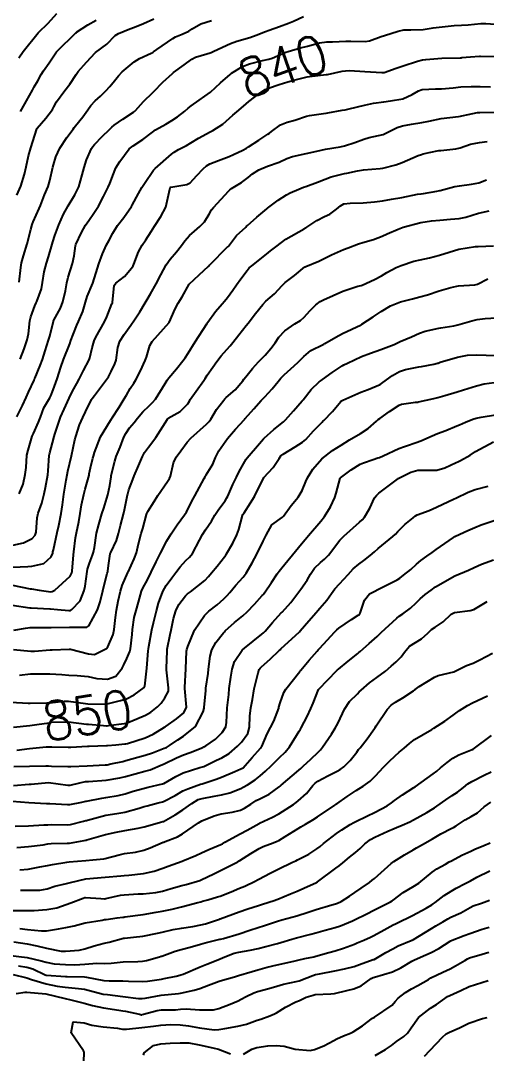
# Model space of a CAD drawing. Header units: metres. Extents: x 307586 to 320046, y 7427249 to 7434250.
# Drawn here: x 319613.8 to 319662.3, y 7429308.3 to 7429415.7 of the extents above; entities that cross this region are included whole.
import ezdxf
from ezdxf.enums import TextEntityAlignment as Align

# ---------------------------------------------------------------- set-up
doc = ezdxf.new("R2010")
doc.units = ezdxf.units.M
doc.header["$MEASUREMENT"] = 0
for name, color, linetype in [('Cotas', 45, 'Continuous'), ('Curvas de Nivel 1m', 11, 'Continuous'), ('Curvas de Nivel 5m', 15, 'Continuous')]:
    doc.layers.add(name, color=color, linetype=linetype)
doc.styles.add('Style-STANDARD', font='STANDARD.shx')

msp = doc.modelspace()

# ---------------------------------------------------------------- linework, layer by layer
at = {"layer": 'Curvas de Nivel 1m', "flags": 128}
for points, elevation in [([(319613.45, 7429397.56), (319613.85, 7429398.52), (319614.23, 7429399.77), (319614.4, 7429400.52), (319614.66, 7429401.67), (319614.89, 7429402.51), (319615.5, 7429404.47), (319615.51, 7429404.5), (319615.52, 7429404.52), (319615.53, 7429404.54), (319616.46, 7429405.58), (319617.13, 7429406.48), (319617.29, 7429406.76), (319617.57, 7429407.28), (319618.43, 7429408.47), (319618.94, 7429409.11), (319619.61, 7429410.12), (319619.73, 7429410.33), (319619.82, 7429410.45), (319620.66, 7429411.4), (319621.63, 7429412.43), (319622.78, 7429413.28), (319623.65, 7429414.19), (319623.99, 7429414.4), (319625.19, 7429414.86), (319625.66, 7429415.05), (319626.61, 7429415.43), (319627.68, 7429415.91)], 837), ([(319613.66, 7429388.52), (319613.85, 7429390.04), (319613.93, 7429390.52), (319614.13, 7429391.27), (319614.5, 7429392.51), (319614.9, 7429394), (319615.02, 7429394.51), (319615.12, 7429394.8), (319615.43, 7429395.48), (319615.75, 7429396.19), (319615.88, 7429396.5), (319616.32, 7429397.62), (319616.68, 7429398.49), (319616.87, 7429399.09), (319617.16, 7429400.48), (319617.23, 7429400.74), (319617.5, 7429401.55), (319617.92, 7429402.47), (319618.64, 7429403.58), (319619.28, 7429404.45), (319619.39, 7429404.6), (319619.54, 7429404.78), (319620.28, 7429405.71), (319620.8, 7429406.44), (319621.12, 7429406.89), (319621.57, 7429407.38), (319622.12, 7429407.88), (319622.69, 7429408.42), (319623.12, 7429408.88), (319623.6, 7429409.45), (319624.02, 7429409.99), (319624.38, 7429410.4), (319625.62, 7429411.45), (319626.2, 7429411.8), (319627.4, 7429412.36), (319627.56, 7429412.43), (319627.63, 7429412.47), (319628, 7429412.72), (319629.65, 7429413.87), (319629.94, 7429414.04), (319630.62, 7429414.32), (319631.32, 7429414.65), (319631.66, 7429414.88), (319632.58, 7429415.39), (319633.67, 7429415.76)], 838), ([(319613.78, 7429380.51), (319614.2, 7429381.57), (319614.51, 7429382.51), (319614.64, 7429383.14), (319614.8, 7429384.5), (319614.89, 7429384.91), (319615.32, 7429386.05), (319615.46, 7429386.36), (319615.52, 7429386.5), (319615.99, 7429387.84), (319616.1, 7429388.49), (319616.27, 7429389.58), (319616.51, 7429390.49), (319616.72, 7429391.15), (319617.1, 7429392.48), (319617.17, 7429392.71), (319617.4, 7429393.38), (319617.79, 7429394.47), (319618.29, 7429395.61), (319618.78, 7429396.46), (319619.45, 7429397.6), (319619.75, 7429398.16), (319619.87, 7429398.45), (319620.22, 7429399.7), (319620.42, 7429400.44), (319620.69, 7429401.25), (319621.21, 7429402.43), (319621.33, 7429402.62), (319621.52, 7429402.84), (319622.29, 7429403.66), (319623.06, 7429404.41), (319623.3, 7429404.65), (319623.54, 7429404.87), (319624.46, 7429405.49), (319625.56, 7429406.19), (319625.67, 7429406.27), (319625.78, 7429406.38), (319626.61, 7429407.33), (319627.58, 7429408.26), (319627.68, 7429408.36), (319628.62, 7429409.32), (319629.61, 7429410.23), (319629.67, 7429410.27), (319629.74, 7429410.33), (319630.82, 7429411.12), (319631.63, 7429411.72), (319632.01, 7429411.93), (319633.19, 7429412.29), (319633.54, 7429412.39), (319633.63, 7429412.43), (319633.9, 7429412.55), (319635.64, 7429413.35), (319636.31, 7429413.59), (319637.65, 7429413.99), (319638.33, 7429414.23), (319639.28, 7429414.59), (319639.66, 7429414.73), (319640.74, 7429415.13), (319641.67, 7429415.47), (319642.19, 7429415.67), (319643.25, 7429416.17)], 839), ([(319613.81, 7429406.28), (319613.94, 7429406.52), (319614.45, 7429407.39), (319615.05, 7429408.51), (319615.24, 7429408.85), (319615.6, 7429409.47), (319615.96, 7429410.14), (319616.19, 7429410.49), (319616.78, 7429411.33), (319617.57, 7429412.48), (319617.6, 7429412.52), (319617.63, 7429412.56), (319619.58, 7429414.45), (319619.62, 7429414.49), (319619.65, 7429414.52), (319620.81, 7429415.3), (319621.67, 7429415.78)], 836), ([(319613.68, 7429366.51), (319614.08, 7429367.52), (319614.31, 7429368.51), (319614.39, 7429369.23), (319614.49, 7429370.51), (319614.6, 7429371.04), (319615.04, 7429372.5), (319615.07, 7429372.58), (319615.16, 7429372.76), (319615.7, 7429373.96), (319615.89, 7429374.49), (319616.25, 7429375.43), (319616.86, 7429376.48), (319616.98, 7429376.71), (319617.21, 7429377.32), (319617.62, 7429378.47), (319618.02, 7429379.69), (319618.28, 7429380.46), (319618.94, 7429382.12), (319619.06, 7429382.45), (319619.28, 7429383.06), (319619.67, 7429384.06), (319619.86, 7429384.44), (319620.29, 7429385.46), (319620.57, 7429386.44), (319620.75, 7429387.02), (319621.34, 7429388.43), (319621.81, 7429389.98), (319621.95, 7429390.42), (319622.33, 7429391.48), (319622.76, 7429392.42), (319622.99, 7429392.82), (319623.4, 7429393.61), (319623.91, 7429394.4), (319624.56, 7429395.26), (319625.35, 7429396.38), (319625.44, 7429396.54), (319626.08, 7429397.75), (319626.44, 7429398.37), (319626.84, 7429398.99), (319627.49, 7429399.95), (319627.66, 7429400.19), (319627.82, 7429400.36), (319629.51, 7429401.84), (319629.78, 7429402.06), (319630.23, 7429402.32), (319631.09, 7429402.74), (319631.52, 7429403), (319632.31, 7429403.51), (319633.53, 7429404.15), (319633.8, 7429404.29), (319634.84, 7429404.97), (319635.55, 7429405.58), (319635.91, 7429405.9), (319636.32, 7429406.25), (319636.99, 7429406.82), (319637.57, 7429407.32), (319638.72, 7429408.22), (319639.25, 7429408.56), (319639.59, 7429408.71), (319640.72, 7429409.08), (319641.6, 7429409.35), (319642.25, 7429409.54), (319643.61, 7429409.88), (319643.85, 7429409.92), (319645.61, 7429410.11), (319645.64, 7429410.11), (319645.75, 7429410.14), (319647.26, 7429410.48), (319647.62, 7429410.52), (319648.03, 7429410.53), (319649.62, 7429410.44), (319651.37, 7429410.32), (319651.62, 7429410.34), (319652.89, 7429410.78), (319653.62, 7429411.03), (319655.11, 7429411.51), (319655.63, 7429411.65), (319655.95, 7429411.7), (319657.63, 7429411.82), (319659.53, 7429411.87), (319659.63, 7429411.87), (319659.72, 7429411.88), (319660.61, 7429411.96), (319661.55, 7429412.04), (319661.63, 7429412.05), (319663.57, 7429411.99)], 841), ([(319613.02, 7429361.16), (319614.14, 7429361.39), (319615.03, 7429361.86), (319615.34, 7429362.19), (319615.44, 7429362.5), (319615.54, 7429364), (319615.64, 7429364.49), (319616.02, 7429365.54), (319616.27, 7429366.49), (319616.4, 7429367.17), (319616.64, 7429368.48), (319616.69, 7429368.91), (319616.8, 7429370.48), (319616.86, 7429370.76), (319617.15, 7429371.79), (319617.33, 7429372.48), (319617.4, 7429372.72), (319617.99, 7429374.47), (319618.35, 7429375.3), (319618.86, 7429376.46), (319619.21, 7429377.19), (319619.68, 7429377.98), (319619.93, 7429378.44), (319620.35, 7429379.33), (319620.95, 7429380.43), (319621.04, 7429380.65), (319621.27, 7429381.69), (319621.47, 7429382.43), (319621.64, 7429382.79), (319622.55, 7429384.41), (319622.78, 7429384.92), (319623.32, 7429386.26), (319623.37, 7429386.36), (319623.38, 7429386.4), (319623.57, 7429388.17), (319623.71, 7429388.4), (319624.63, 7429389.12), (319625.37, 7429389.97), (319625.52, 7429390.23), (319625.59, 7429390.38), (319626.07, 7429391.69), (319626.46, 7429392.37), (319626.85, 7429392.91), (319627.41, 7429393.78), (319627.75, 7429394.35), (319628.41, 7429395.36), (319628.92, 7429396.34), (319629.33, 7429398.2), (319629.37, 7429398.33), (319629.4, 7429398.39), (319629.46, 7429398.42), (319631.11, 7429398.67), (319631.47, 7429398.87), (319632.16, 7429399.62), (319632.81, 7429400.3), (319633.17, 7429400.62), (319633.5, 7429400.83), (319634.4, 7429401.17), (319635.51, 7429401.61), (319635.95, 7429401.81), (319636.92, 7429402.25), (319637.31, 7429402.45), (319637.52, 7429402.59), (319638.59, 7429403.29), (319639.53, 7429403.91), (319639.71, 7429404.03), (319639.93, 7429404.21), (319640.86, 7429404.88), (319641.55, 7429405.17), (319642.34, 7429405.39), (319643.56, 7429405.78), (319643.87, 7429405.86), (319645.56, 7429406.1), (319645.6, 7429406.11), (319645.78, 7429406.14), (319647.26, 7429406.43), (319647.57, 7429406.46), (319647.99, 7429406.54), (319649.57, 7429406.95), (319650.51, 7429407.15), (319651.58, 7429407.29), (319652.27, 7429407.37), (319653.58, 7429407.6), (319654.55, 7429408.04), (319655.19, 7429408.43), (319655.59, 7429408.57), (319656.98, 7429408.62), (319657.59, 7429408.63), (319658.82, 7429408.75), (319659.6, 7429408.83), (319660.69, 7429408.87), (319661.6, 7429408.87), (319662.68, 7429408.85)], 842), ([(319612.99, 7429358.86), (319614.56, 7429358.94), (319614.99, 7429358.97), (319616.24, 7429359.24), (319617.01, 7429359.96), (319617.16, 7429360.33), (319617.19, 7429360.48), (319617.23, 7429360.69), (319617.62, 7429362.47), (319617.79, 7429363.22), (319618.06, 7429364.46), (319618.19, 7429365.34), (319618.31, 7429366.46), (319618.56, 7429367.92), (319618.65, 7429368.46), (319618.72, 7429368.85), (319619.13, 7429370.45), (319619.48, 7429372.12), (319619.56, 7429372.45), (319619.94, 7429373.67), (319620.29, 7429374.44), (319620.59, 7429375.03), (319621.2, 7429376.31), (319621.25, 7429376.38), (319621.28, 7429376.43), (319621.5, 7429376.72), (319622.77, 7429378.41), (319622.95, 7429378.68), (319623.24, 7429379.22), (319623.64, 7429380.01), (319623.76, 7429380.39), (319623.93, 7429381.73), (319624.13, 7429382.39), (319624.58, 7429383.08), (319625.29, 7429384.06), (319625.43, 7429384.24), (319625.54, 7429384.38), (319626.23, 7429385.44), (319626.77, 7429386.37), (319626.97, 7429386.72), (319627.33, 7429387.32), (319627.93, 7429388.35), (319628.42, 7429389.28), (319628.97, 7429390.34), (319629.38, 7429390.91), (319630.05, 7429391.66), (319630.55, 7429392.32), (319630.89, 7429392.83), (319631.4, 7429393.38), (319631.9, 7429393.81), (319632.46, 7429394.3), (319632.93, 7429394.79), (319633.43, 7429395.58), (319633.69, 7429396.04), (319633.87, 7429396.28), (319635.46, 7429398.04), (319635.58, 7429398.14), (319635.76, 7429398.26), (319636.81, 7429398.9), (319637.48, 7429399.41), (319637.93, 7429399.79), (319638.61, 7429400.22), (319639.5, 7429400.58), (319640.71, 7429400.99), (319641.5, 7429401.38), (319642.08, 7429401.61), (319643.51, 7429401.89), (319644.61, 7429402.15), (319645.52, 7429402.35), (319647.05, 7429402.59), (319647.52, 7429402.69), (319648.57, 7429403.06), (319649.53, 7429403.4), (319650.06, 7429403.56), (319651.54, 7429403.9), (319651.66, 7429403.95), (319651.86, 7429404.07), (319652.99, 7429404.62), (319653.55, 7429404.77), (319654.46, 7429404.95), (319655.55, 7429405.14), (319656.29, 7429405.28), (319657.56, 7429405.56), (319659.35, 7429405.77), (319659.56, 7429405.79), (319659.71, 7429405.82), (319660.37, 7429405.96), (319661.35, 7429406.17), (319661.57, 7429406.18), (319663.31, 7429406.19)], 843), ([(319612.97, 7429357), (319614.83, 7429356.63), (319614.96, 7429356.61), (319615.75, 7429356.49), (319616.96, 7429356.32), (319617.11, 7429356.33), (319617.4, 7429356.47), (319618.98, 7429357.94), (319619.15, 7429358.28), (319619.18, 7429358.45), (319619.31, 7429360.14), (319619.35, 7429360.45), (319619.54, 7429361.93), (319619.62, 7429362.44), (319619.88, 7429363.6), (319620.03, 7429364.44), (319620.15, 7429365.36), (319620.39, 7429366.44), (319620.55, 7429366.98), (319620.94, 7429368.43), (319620.97, 7429368.57), (319621.11, 7429369.2), (319621.34, 7429370.22), (319621.4, 7429370.43), (319621.51, 7429370.79), (319622.12, 7429372.42), (319623.17, 7429374.14), (319623.28, 7429374.29), (319623.34, 7429374.4), (319624.07, 7429375.51), (319624.61, 7429376.39), (319624.82, 7429376.77), (319625.21, 7429377.45), (319625.59, 7429378.01), (319625.81, 7429378.37), (319626.3, 7429379.31), (319626.78, 7429380.36), (319626.9, 7429380.72), (319627.27, 7429381.92), (319627.51, 7429382.36), (319629.29, 7429384.33), (319629.89, 7429385.75), (319630.21, 7429386.32), (319630.64, 7429387), (319631.34, 7429388.31), (319632.38, 7429389.27), (319633.37, 7429390.18), (319633.42, 7429390.23), (319633.47, 7429390.28), (319635.39, 7429392.22), (319635.41, 7429392.24), (319635.43, 7429392.26), (319636.28, 7429393.38), (319637.23, 7429394.24), (319637.33, 7429394.33), (319637.42, 7429394.41), (319638.38, 7429395.27), (319639.44, 7429396.16), (319639.47, 7429396.18), (319639.5, 7429396.21), (319640.6, 7429397.05), (319641.46, 7429397.6), (319641.84, 7429397.8), (319642.74, 7429398.18), (319643.25, 7429398.39), (319643.47, 7429398.47), (319644.7, 7429398.92), (319645.48, 7429399.24), (319646.13, 7429399.49), (319647.49, 7429399.81), (319647.75, 7429399.85), (319648.84, 7429400.1), (319649.49, 7429400.21), (319651.21, 7429400.36), (319651.5, 7429400.39), (319652.83, 7429400.72), (319653.5, 7429400.98), (319655.18, 7429401.7), (319655.51, 7429401.81), (319655.67, 7429401.86), (319656.32, 7429402.01), (319657.31, 7429402.21), (319657.52, 7429402.23), (319659.09, 7429402.4), (319659.52, 7429402.51), (319660.59, 7429402.89), (319661.53, 7429403.06), (319662.34, 7429403.14)], 844), ([(319613.11, 7429352.32), (319614.34, 7429352.51), (319614.83, 7429352.58), (319614.91, 7429352.59), (319616.81, 7429352.58), (319616.91, 7429352.58), (319617.01, 7429352.58), (319618.91, 7429352.62), (319620.7, 7429352.64), (319620.92, 7429352.77), (319621.81, 7429354.42), (319622.09, 7429355.26), (319622.36, 7429356.41), (319622.84, 7429358.26), (319622.88, 7429358.4), (319622.9, 7429358.49), (319623, 7429359.27), (319623.14, 7429360.27), (319623.19, 7429360.4), (319623.78, 7429361.64), (319624.01, 7429362.39), (319624.22, 7429363.21), (319624.53, 7429364.39), (319624.63, 7429364.82), (319624.94, 7429366.38), (319624.97, 7429366.5), (319625.09, 7429366.92), (319625.48, 7429368), (319625.63, 7429368.37), (319626.09, 7429369.4), (319626.49, 7429370.37), (319626.71, 7429370.8), (319627.14, 7429371.37), (319627.87, 7429372.35), (319629.1, 7429374.26), (319629.14, 7429374.33), (319629.16, 7429374.35), (319629.17, 7429374.36), (319630.43, 7429375.07), (319631.2, 7429375.87), (319631.37, 7429376.14), (319631.47, 7429376.31), (319632.08, 7429377.17), (319632.88, 7429378.29), (319633.01, 7429378.5), (319633.23, 7429378.86), (319633.83, 7429379.69), (319634.24, 7429380.27), (319634.69, 7429380.84), (319635.27, 7429381.51), (319635.61, 7429381.91), (319635.89, 7429382.25), (319636.5, 7429383.03), (319637.29, 7429384.02), (319637.47, 7429384.24), (319638.26, 7429385.27), (319639.01, 7429386.21), (319639.33, 7429386.53), (319640.21, 7429387.32), (319641.03, 7429388.19), (319641.19, 7429388.35), (319641.35, 7429388.48), (319642.31, 7429389.23), (319643.37, 7429390.11), (319643.4, 7429390.13), (319643.48, 7429390.16), (319644.82, 7429390.7), (319645.38, 7429390.98), (319646.15, 7429391.37), (319647.39, 7429391.91), (319647.9, 7429392.11), (319648.97, 7429392.52), (319649.4, 7429392.66), (319650.51, 7429392.97), (319651.41, 7429393.3), (319651.94, 7429393.54), (319653.09, 7429394.05), (319653.42, 7429394.17), (319653.62, 7429394.23), (319655.43, 7429394.72), (319656.55, 7429394.89), (319657.43, 7429394.97), (319658.54, 7429395.09), (319659.43, 7429395.16), (319660.13, 7429395.27), (319661.44, 7429395.69), (319662.56, 7429395.94)], 846), ([(319613.1, 7429350.3), (319614.89, 7429350.12), (319615.26, 7429350.12), (319616.89, 7429350.27), (319617.09, 7429350.28), (319618.89, 7429350.34), (319619.01, 7429350.33), (319620.88, 7429349.86), (319621.51, 7429349.8), (319622.75, 7429350.4), (319622.89, 7429350.58), (319623.45, 7429351.85), (319623.57, 7429352.39), (319623.69, 7429353.63), (319623.79, 7429354.39), (319623.98, 7429355.35), (319624.22, 7429356.39), (319624.4, 7429356.96), (319624.98, 7429358.32), (319625, 7429358.36), (319625.63, 7429359.75), (319625.86, 7429360.37), (319626.1, 7429361.29), (319626.37, 7429362.37), (319626.52, 7429362.89), (319626.93, 7429364.36), (319626.96, 7429364.46), (319627.06, 7429364.65), (319627.71, 7429365.71), (319628.11, 7429366.34), (319629.1, 7429367.8), (319629.32, 7429368.11), (319629.42, 7429368.33), (319629.72, 7429369.73), (319629.99, 7429370.32), (319630.49, 7429370.97), (319631.15, 7429371.88), (319631.52, 7429372.3), (319633.17, 7429373.76), (319633.43, 7429374.02), (319633.61, 7429374.28), (319634.19, 7429375.27), (319634.94, 7429376.26), (319635.07, 7429376.4), (319635.21, 7429376.51), (319636.14, 7429377.33), (319636.93, 7429378.24), (319637.05, 7429378.42), (319637.23, 7429378.67), (319637.93, 7429379.54), (319638.57, 7429380.22), (319639.26, 7429380.93), (319639.86, 7429381.61), (319640.29, 7429382.2), (319640.69, 7429382.79), (319641.29, 7429383.46), (319642.34, 7429384.17), (319642.93, 7429384.54), (319643.3, 7429384.88), (319643.91, 7429385.55), (319644.52, 7429386.15), (319644.97, 7429386.5), (319645.33, 7429386.69), (319646.32, 7429387.15), (319647.34, 7429387.59), (319648.89, 7429388.1), (319649.24, 7429388.19), (319649.34, 7429388.22), (319650.64, 7429388.79), (319651.36, 7429389.19), (319651.91, 7429389.52), (319652.89, 7429390.05), (319653.38, 7429390.25), (319654.72, 7429390.69), (319655.38, 7429390.85), (319656.35, 7429391.05), (319657.39, 7429391.32), (319659.39, 7429391.97), (319661.13, 7429392.22), (319661.4, 7429392.24), (319663.01, 7429392.31)], 847), ([(319613.72, 7429347.65), (319614.86, 7429347.76), (319615.57, 7429347.78), (319616.86, 7429347.78), (319618.11, 7429347.71), (319618.85, 7429347.65), (319619.69, 7429347.61), (319620.85, 7429347.5), (319621.74, 7429347.3), (319622.85, 7429347.22), (319623.72, 7429347.52), (319624.39, 7429348.38), (319624.55, 7429348.7), (319624.88, 7429349.37), (319625.18, 7429350.08), (319625.25, 7429350.38), (319625.41, 7429351.87), (319625.47, 7429352.37), (319625.65, 7429353.65), (319625.83, 7429354.37), (319626.07, 7429355.24), (319626.41, 7429356.37), (319626.57, 7429356.76), (319626.97, 7429357.5), (319627.41, 7429358.35), (319627.92, 7429359.43), (319628.36, 7429360.34), (319629.03, 7429361.6), (319629.31, 7429362.05), (319629.48, 7429362.33), (319630.09, 7429363.28), (319630.88, 7429364.31), (319630.95, 7429364.41), (319631.06, 7429364.59), (319631.64, 7429365.73), (319631.94, 7429366.3), (319632.9, 7429368.08), (319633, 7429368.28), (319633.03, 7429368.35), (319633.11, 7429368.46), (319633.8, 7429369.6), (319634.1, 7429370.27), (319634.43, 7429370.98), (319635.15, 7429372.03), (319635.26, 7429372.15), (319635.34, 7429372.26), (319636.18, 7429373.23), (319637.1, 7429374.24), (319637.13, 7429374.28), (319637.17, 7429374.33), (319638.08, 7429375.34), (319638.84, 7429376.22), (319639.21, 7429376.59), (319640, 7429377.42), (319640.59, 7429378.2), (319640.88, 7429378.55), (319641.23, 7429378.88), (319641.93, 7429379.49), (319642.66, 7429380.17), (319643.26, 7429380.8), (319644.01, 7429381.41), (319645.27, 7429382.05), (319645.34, 7429382.08), (319645.45, 7429382.14), (319646.59, 7429382.81), (319647.28, 7429383.18), (319649.22, 7429384.09), (319649.3, 7429384.14), (319650.48, 7429384.91), (319651.32, 7429385.47), (319652.27, 7429386.06), (319653.33, 7429386.48), (319654.57, 7429386.79), (319655.33, 7429386.98), (319656.15, 7429387.2), (319657.34, 7429387.62), (319658.55, 7429387.98), (319659.2, 7429388.11), (319659.35, 7429388.13), (319661.06, 7429388.24), (319661.35, 7429388.31), (319662.42, 7429388.87)], 848), ([(319612.82, 7429344.84), (319614.6, 7429344.72), (319614.82, 7429344.72), (319616.54, 7429344.76), (319616.82, 7429344.77), (319618.34, 7429344.93), (319618.82, 7429344.92), (319620.58, 7429344.67), (319620.82, 7429344.65), (319622.61, 7429344.61), (319622.82, 7429344.64), (319624.22, 7429344.99), (319624.82, 7429345.18), (319625.62, 7429345.58), (319626.66, 7429346.36), (319626.73, 7429346.48), (319626.85, 7429347.42), (319626.94, 7429348.36), (319627.09, 7429350.15), (319627.12, 7429350.36), (319627.16, 7429350.62), (319627.48, 7429352.35), (319627.64, 7429353.07), (319627.95, 7429354.34), (319628.16, 7429355.13), (319628.62, 7429356.34), (319628.97, 7429356.96), (319629.55, 7429357.76), (319629.96, 7429358.32), (319630.4, 7429358.91), (319631, 7429359.55), (319631.39, 7429359.92), (319631.7, 7429360.3), (319632.41, 7429361.67), (319632.74, 7429362.28), (319633.04, 7429362.75), (319633.67, 7429363.65), (319634.03, 7429364.27), (319634.43, 7429364.9), (319635.08, 7429365.77), (319635.27, 7429366.07), (319635.36, 7429366.26), (319635.88, 7429367.47), (319636.26, 7429368.25), (319636.55, 7429368.81), (319637.13, 7429369.85), (319637.27, 7429370.09), (319637.38, 7429370.24), (319638.68, 7429371.75), (319639.08, 7429372.21), (319639.15, 7429372.29), (319640.17, 7429373.2), (319641.17, 7429373.99), (319641.38, 7429374.19), (319642.21, 7429375.15), (319643.11, 7429376.16), (319643.2, 7429376.28), (319644.03, 7429377.34), (319644.88, 7429378.14), (319645.07, 7429378.29), (319645.23, 7429378.41), (319646.23, 7429379.14), (319647.25, 7429379.81), (319647.45, 7429379.92), (319647.8, 7429380.11), (319649.26, 7429380.78), (319650.21, 7429381.14), (319651.27, 7429381.51), (319652.66, 7429382.05), (319653.08, 7429382.24), (319653.28, 7429382.34), (319654.46, 7429382.85), (319655.29, 7429383.2), (319655.89, 7429383.42), (319657.3, 7429383.74), (319657.52, 7429383.78), (319658.87, 7429383.98), (319659.3, 7429384.07), (319660.76, 7429384.51), (319661.31, 7429384.64), (319662.12, 7429384.74), (319663.31, 7429384.82)], 849), ([(319613.44, 7429339.83), (319614.76, 7429339.99), (319616.47, 7429340.17), (319616.77, 7429340.18), (319617.06, 7429340.18), (319618.77, 7429340.16), (319619.05, 7429340.16), (319620.77, 7429340.24), (319620.95, 7429340.24), (319622.77, 7429340.31), (319622.86, 7429340.31), (319623.72, 7429340.39), (319624.68, 7429340.48), (319624.77, 7429340.49), (319624.93, 7429340.54), (319626.78, 7429341.13), (319627.61, 7429341.51), (319628.79, 7429342.22), (319628.86, 7429342.26), (319628.96, 7429342.33), (319630.04, 7429343.08), (319630.81, 7429343.71), (319631.06, 7429344.31), (319630.89, 7429346.26), (319630.89, 7429346.31), (319630.89, 7429346.36), (319631.01, 7429348.31), (319631.08, 7429350.12), (319631.11, 7429350.31), (319631.2, 7429350.61), (319631.89, 7429352.3), (319632.93, 7429353.83), (319633.15, 7429354.06), (319633.4, 7429354.28), (319634.25, 7429354.96), (319634.95, 7429355.57), (319635.3, 7429355.91), (319635.59, 7429356.25), (319636.21, 7429357), (319636.98, 7429357.83), (319637.29, 7429358.24), (319637.92, 7429359.31), (319638.39, 7429360.22), (319639.03, 7429361.57), (319639.25, 7429361.99), (319639.36, 7429362.21), (319639.96, 7429363.29), (319641.05, 7429364.08), (319641.16, 7429364.19), (319641.97, 7429365.28), (319642.68, 7429366.17), (319643.09, 7429366.84), (319643.48, 7429367.78), (319643.64, 7429368.15), (319644.2, 7429369.06), (319645.13, 7429370.14), (319646.26, 7429371.01), (319647.15, 7429371.58), (319648.04, 7429372.11), (319649.16, 7429372.78), (319649.96, 7429373.29), (319650.83, 7429374.07), (319651.02, 7429374.23), (319651.19, 7429374.34), (319652.2, 7429375.06), (319653.2, 7429375.74), (319653.42, 7429375.82), (319654.89, 7429376.02), (319655.17, 7429376.05), (319655.2, 7429376.06), (319656.79, 7429376.42), (319657.21, 7429376.52), (319657.94, 7429376.72), (319659.21, 7429377.12), (319659.87, 7429377.31), (319661.22, 7429377.75), (319662.02, 7429377.94), (319663.06, 7429378.09)], 851), ([(319613.13, 7429338.13), (319614.74, 7429338.17), (319616.46, 7429338.2), (319616.74, 7429338.19), (319617.03, 7429338.18), (319618.74, 7429338.12), (319619.06, 7429338.12), (319620.74, 7429338.19), (319622.63, 7429338.29), (319622.74, 7429338.3), (319622.82, 7429338.32), (319623.19, 7429338.4), (319624.46, 7429338.67), (319624.75, 7429338.74), (319626.02, 7429339.1), (319626.76, 7429339.31), (319627.54, 7429339.56), (319628.77, 7429340.03), (319628.98, 7429340.12), (319629.32, 7429340.32), (319630.19, 7429340.91), (319630.78, 7429341.29), (319632, 7429342.29), (319632.81, 7429343.81), (319632.9, 7429344.19), (319632.91, 7429344.28), (319633.07, 7429346.05), (319633.09, 7429346.28), (319633.32, 7429347.82), (319633.37, 7429348.27), (319633.55, 7429349.61), (319633.72, 7429350.27), (319634.13, 7429351.04), (319634.91, 7429352.05), (319635.01, 7429352.16), (319635.1, 7429352.26), (319636.06, 7429353.11), (319636.93, 7429353.82), (319637.39, 7429354.23), (319638.15, 7429355.02), (319638.96, 7429355.92), (319639.1, 7429356.07), (319639.2, 7429356.21), (319639.9, 7429357.27), (319640.52, 7429358.19), (319640.72, 7429358.46), (319640.99, 7429358.79), (319641.62, 7429359.56), (319642.09, 7429360.17), (319643.02, 7429361.3), (319643.42, 7429361.76), (319643.75, 7429362.15), (319645.05, 7429363.67), (319645.43, 7429364.14), (319646.06, 7429365.14), (319646.5, 7429366.13), (319646.64, 7429366.58), (319647.07, 7429368.12), (319647.08, 7429368.14), (319647.1, 7429368.16), (319648.21, 7429369.01), (319649.13, 7429369.59), (319649.47, 7429369.74), (319650.48, 7429370.08), (319650.97, 7429370.23), (319651.14, 7429370.29), (319651.53, 7429370.46), (319653.14, 7429371.2), (319653.74, 7429371.44), (319655.15, 7429371.92), (319655.23, 7429371.94), (319655.43, 7429372.02), (319656.62, 7429372.55), (319657.16, 7429372.76), (319658.05, 7429373.1), (319659.18, 7429373.57), (319659.46, 7429373.69), (319660.07, 7429373.96), (319660.86, 7429374.28), (319661.19, 7429374.37), (319661.71, 7429374.46), (319663.19, 7429374.73)], 852), ([(319613.07, 7429336.16), (319614.72, 7429336.3), (319614.91, 7429336.31), (319616.72, 7429336.47), (319618.72, 7429336.19), (319618.97, 7429336.2), (319619.99, 7429336.44), (319620.59, 7429336.56), (319620.72, 7429336.57), (319620.87, 7429336.58), (319622.73, 7429336.7), (319624.16, 7429336.96), (319624.73, 7429337.1), (319625.74, 7429337.37), (319626.74, 7429337.63), (319627.28, 7429337.8), (319628.58, 7429338.33), (319628.7, 7429338.38), (319628.74, 7429338.4), (319630.05, 7429339.02), (319630.76, 7429339.33), (319631.47, 7429339.59), (319632.77, 7429340.12), (319632.88, 7429340.17), (319633.09, 7429340.28), (319634.08, 7429340.97), (319634.79, 7429341.67), (319635.17, 7429342.25), (319635.25, 7429342.71), (319635.32, 7429344.25), (319635.46, 7429345.63), (319635.52, 7429346.25), (319635.67, 7429347.44), (319635.81, 7429348.25), (319636.08, 7429349.04), (319636.86, 7429350.24), (319636.88, 7429350.26), (319636.89, 7429350.28), (319637.1, 7429350.44), (319638.91, 7429351.89), (319639.08, 7429352.04), (319639.24, 7429352.21), (319640.02, 7429353.1), (319640.93, 7429354.11), (319641.01, 7429354.19), (319641.91, 7429355.21), (319642.66, 7429356.16), (319642.97, 7429356.58), (319643.61, 7429357.52), (319643.98, 7429358.15), (319644.38, 7429358.75), (319645, 7429359.34), (319645.43, 7429359.71), (319645.83, 7429360.13), (319647.03, 7429361.67), (319647.44, 7429362.11), (319649.05, 7429363.56), (319649.33, 7429363.81), (319649.58, 7429364.08), (319650.14, 7429365.01), (319650.64, 7429366.07), (319650.82, 7429366.34), (319651.09, 7429366.57), (319653, 7429368.04), (319653.06, 7429368.08), (319653.1, 7429368.1), (319654.39, 7429368.75), (319655.12, 7429368.96), (319656.16, 7429368.96), (319657.12, 7429368.97), (319657.92, 7429369.19), (319659.13, 7429369.75), (319659.28, 7429369.82), (319659.57, 7429369.97), (319660.56, 7429370.53), (319661.14, 7429370.89), (319662.99, 7429371.92)], 853), ([(319612.95, 7429334.52), (319614.69, 7429334.38), (319616.51, 7429334.29), (319616.69, 7429334.29), (319616.88, 7429334.28), (319618.69, 7429334.17), (319618.95, 7429334.19), (319620.2, 7429334.43), (319620.61, 7429334.51), (319620.69, 7429334.53), (319622.26, 7429334.84), (319622.7, 7429334.91), (319623.98, 7429335.11), (319624.71, 7429335.3), (319625.53, 7429335.55), (319626.72, 7429335.89), (319627.08, 7429335.98), (319628.57, 7429336.33), (319628.69, 7429336.36), (319628.72, 7429336.37), (319629.95, 7429337.09), (319630.73, 7429337.46), (319632.47, 7429338.02), (319632.74, 7429338.1), (319632.87, 7429338.15), (319633.14, 7429338.28), (319634.21, 7429338.8), (319634.75, 7429339.05), (319635.52, 7429339.49), (319636.37, 7429340.24), (319636.78, 7429340.67), (319637.45, 7429341.56), (319637.62, 7429342.22), (319637.65, 7429343.38), (319637.78, 7429344.22), (319637.94, 7429345.11), (319638.11, 7429346.22), (319638.53, 7429347.88), (319638.63, 7429348.21), (319638.72, 7429348.35), (319638.87, 7429348.5), (319639.78, 7429349.3), (319640.71, 7429350.19), (319640.8, 7429350.28), (319640.89, 7429350.37), (319642.83, 7429352.16), (319642.91, 7429352.25), (319643.8, 7429353.27), (319644.55, 7429354.14), (319644.72, 7429354.35), (319644.94, 7429354.61), (319645.65, 7429355.44), (319646.14, 7429356.13), (319646.49, 7429356.6), (319646.97, 7429357.13), (319647.88, 7429358.11), (319648.41, 7429358.68), (319649, 7429359.2), (319649.52, 7429359.57), (319650.17, 7429360.08), (319650.63, 7429360.47), (319651.02, 7429360.8), (319652.54, 7429362.05), (319652.79, 7429362.29), (319653.04, 7429362.57), (319653.78, 7429363.31), (319654.64, 7429364.02), (319654.88, 7429364.2), (319655.07, 7429364.3), (319656.31, 7429364.77), (319657.07, 7429365.1), (319658.91, 7429365.97), (319659.08, 7429366.05), (319660.38, 7429366.67), (319661.09, 7429366.94), (319662.46, 7429367.3)], 854), ([(319613.44, 7429329.7), (319614.64, 7429329.8), (319616.17, 7429330), (319616.65, 7429330.07), (319617.01, 7429330.11), (319618.65, 7429330.15), (319618.92, 7429330.17), (319620.45, 7429330.43), (319620.62, 7429330.46), (319620.65, 7429330.47), (319620.72, 7429330.49), (319622.66, 7429331.05), (319623.75, 7429331.3), (319624.66, 7429331.46), (319626.04, 7429331.73), (319626.67, 7429331.87), (319627.05, 7429331.97), (319628.36, 7429332.33), (319628.61, 7429332.4), (319628.67, 7429332.42), (319629.89, 7429333.11), (319630.69, 7429333.63), (319631.64, 7429334.3), (319632.3, 7429334.69), (319632.7, 7429334.82), (319633.94, 7429335.03), (319634.71, 7429335.17), (319635.57, 7429335.39), (319636.72, 7429335.83), (319636.98, 7429335.97), (319637.42, 7429336.22), (319638.21, 7429336.74), (319638.73, 7429337.16), (319639.29, 7429337.65), (319639.88, 7429338.2), (319640.31, 7429338.63), (319640.76, 7429339.07), (319641.32, 7429339.62), (319641.77, 7429340.17), (319642.79, 7429341.82), (319642.92, 7429342.03), (319643, 7429342.16), (319643.63, 7429343.33), (319644, 7429344.15), (319644.24, 7429344.73), (319644.81, 7429346.14), (319644.82, 7429346.16), (319644.84, 7429346.18), (319646.71, 7429348.12), (319646.78, 7429348.2), (319646.87, 7429348.27), (319647.88, 7429349.1), (319648.89, 7429349.89), (319649, 7429349.98), (319649.12, 7429350.09), (319650.06, 7429350.92), (319650.91, 7429351.67), (319651.33, 7429352.06), (319652.93, 7429353.58), (319653.19, 7429353.78), (319653.58, 7429354.03), (319654.37, 7429354.6), (319654.95, 7429355.16), (319655.38, 7429355.59), (319655.9, 7429356.01), (319656.5, 7429356.47), (319656.97, 7429356.81), (319658.98, 7429357.97), (319660.39, 7429358.56), (319661, 7429358.84), (319661.75, 7429359.19), (319663.01, 7429359.62)], 856), ([(319613.75, 7429327.37), (319614.61, 7429327.46), (319615.81, 7429327.68), (319616.62, 7429327.85), (319617.14, 7429327.95), (319618.62, 7429328.17), (319618.87, 7429328.2), (319620.62, 7429328.36), (319621.33, 7429328.42), (319622.48, 7429328.54), (319622.63, 7429328.57), (319624.07, 7429328.95), (319624.63, 7429329.07), (319625.77, 7429329.23), (319626.64, 7429329.43), (319627.31, 7429329.68), (319628.65, 7429330.25), (319628.71, 7429330.27), (319628.86, 7429330.33), (319630.14, 7429330.83), (319630.66, 7429331.12), (319632.34, 7429332.28), (319632.67, 7429332.48), (319633.94, 7429333.01), (319634.68, 7429333.2), (319635.84, 7429333.39), (319636.69, 7429333.58), (319637.12, 7429333.79), (319637.76, 7429334.22), (319638.33, 7429334.58), (319638.7, 7429334.77), (319639.67, 7429335.24), (319640.72, 7429336), (319640.82, 7429336.09), (319640.93, 7429336.19), (319642.74, 7429337.75), (319642.96, 7429337.94), (319643.22, 7429338.16), (319644.01, 7429338.9), (319644.77, 7429339.64), (319645.02, 7429339.88), (319645.23, 7429340.13), (319646.16, 7429341.49), (319646.54, 7429342.11), (319646.8, 7429342.61), (319647.28, 7429343.64), (319647.52, 7429344.1), (319648.04, 7429344.88), (319648.84, 7429345.71), (319649.03, 7429345.9), (319649.23, 7429346.09), (319650.1, 7429346.83), (319650.86, 7429347.38), (319651.77, 7429348.06), (319652.36, 7429348.56), (319652.88, 7429349.03), (319653.39, 7429349.53), (319653.75, 7429350.03), (319654.28, 7429350.65), (319654.9, 7429351.05), (319655.52, 7429351.4), (319656.16, 7429352.01), (319656.54, 7429352.38), (319656.92, 7429352.63), (319657.75, 7429353.17), (319658.58, 7429353.98), (319658.94, 7429354.16), (319660.56, 7429354.35), (319660.95, 7429354.47), (319662.33, 7429355.31)], 857), ([(319613.82, 7429325.28), (319614.58, 7429325.28), (319615.81, 7429325.26), (319616.59, 7429325.41), (319617.37, 7429325.68), (319618.6, 7429325.96), (319619, 7429326.05), (319620.6, 7429326.43), (319622.61, 7429326.61), (319624.23, 7429326.76), (319624.61, 7429326.8), (319625.07, 7429326.84), (319626.61, 7429326.99), (319627.71, 7429327.24), (319628.62, 7429327.57), (319629.17, 7429327.77), (319630.62, 7429328.28), (319630.69, 7429328.31), (319632.05, 7429328.87), (319632.64, 7429329.15), (319633.4, 7429329.51), (319634.65, 7429330.02), (319634.81, 7429330.1), (319635.06, 7429330.25), (319636.66, 7429331.14), (319637.38, 7429331.51), (319638.63, 7429332.21), (319638.66, 7429332.23), (319638.67, 7429332.24), (319640.02, 7429332.86), (319640.68, 7429333.2), (319642.19, 7429334.17), (319642.47, 7429334.38), (319642.7, 7429334.57), (319643.54, 7429335.33), (319644.22, 7429336.15), (319644.46, 7429336.41), (319644.73, 7429336.59), (319645.76, 7429337.15), (319646.74, 7429337.64), (319647.04, 7429337.81), (319647.44, 7429338.1), (319648.09, 7429338.76), (319648.77, 7429339.64), (319648.96, 7429339.89), (319649.14, 7429340.09), (319649.86, 7429341.01), (319650.61, 7429342.07), (319650.68, 7429342.19), (319650.8, 7429342.38), (319651.93, 7429344.05), (319652.36, 7429344.5), (319652.82, 7429344.82), (319653.58, 7429345.28), (319654.67, 7429346.02), (319654.77, 7429346.1), (319654.84, 7429346.14), (319655.28, 7429346.44), (319656.86, 7429347.43), (319657.24, 7429347.6), (319658.86, 7429347.97), (319660.2, 7429348.63), (319660.88, 7429348.9), (319661.59, 7429349.23), (319662.89, 7429349.92)], 858), ([(319612.56, 7429323.15), (319613.9, 7429323.16), (319614.56, 7429323.16), (319615.23, 7429323.16), (319616.56, 7429323.25), (319617.59, 7429323.43), (319618.57, 7429323.76), (319619.06, 7429323.96), (319620.34, 7429324.43), (319620.51, 7429324.49), (319620.57, 7429324.5), (319622.16, 7429324.41), (319622.55, 7429324.38), (319622.57, 7429324.38), (319622.59, 7429324.38), (319622.67, 7429324.4), (319624.21, 7429324.75), (319624.58, 7429324.79), (319626.06, 7429324.88), (319626.58, 7429324.9), (319627.89, 7429325.03), (319628.59, 7429325.17), (319629.48, 7429325.43), (319630.59, 7429325.74), (319631.04, 7429325.86), (319632.45, 7429326.28), (319632.6, 7429326.34), (319633.91, 7429326.97), (319634.61, 7429327.33), (319636.4, 7429328.23), (319636.54, 7429328.31), (319636.62, 7429328.36), (319637.76, 7429329.09), (319638.64, 7429329.6), (319639.05, 7429329.8), (319640.08, 7429330.2), (319640.5, 7429330.35), (319640.66, 7429330.43), (319641.34, 7429330.86), (319642.67, 7429331.68), (319642.97, 7429331.86), (319643.45, 7429332.15), (319644.22, 7429332.6), (319644.68, 7429332.89), (319646.49, 7429334.11), (319646.61, 7429334.2), (319646.7, 7429334.26), (319647.79, 7429335.02), (319648.72, 7429335.63), (319648.99, 7429335.81), (319649.43, 7429336.08), (319650.19, 7429336.62), (319650.73, 7429337.16), (319651.56, 7429338.06), (319652.15, 7429338.65), (319652.76, 7429339.25), (319653.19, 7429339.61), (319653.7, 7429340.03), (319654.26, 7429340.54), (319654.78, 7429340.94), (319656.59, 7429341.99), (319656.79, 7429342.11), (319657.92, 7429342.86), (319658.82, 7429343.49), (319659.09, 7429343.69), (319659.47, 7429343.96), (319660.3, 7429344.49), (319660.83, 7429344.77), (319662.38, 7429345.47)], 859), ([(319613.13, 7429319.9), (319614.51, 7429319.68), (319615.51, 7429319.48), (319616.51, 7429319.22), (319618.04, 7429318.93), (319618.51, 7429318.91), (319619.92, 7429319.03), (319620.51, 7429319.16), (319621.47, 7429319.47), (319622.52, 7429319.75), (319623.05, 7429319.87), (319624.53, 7429320.27), (319624.63, 7429320.28), (319625.58, 7429320.36), (319626.53, 7429320.49), (319628.07, 7429320.8), (319628.54, 7429320.9), (319629.7, 7429321.16), (319630.54, 7429321.32), (319631.75, 7429321.5), (319632.55, 7429321.65), (319633.04, 7429321.78), (319634.49, 7429322.26), (319634.54, 7429322.28), (319634.55, 7429322.29), (319634.59, 7429322.3), (319636.56, 7429323.03), (319637.46, 7429323.32), (319638.57, 7429323.66), (319638.98, 7429323.8), (319640.2, 7429324.19), (319640.47, 7429324.29), (319640.58, 7429324.34), (319641.88, 7429324.87), (319642.59, 7429325.16), (319643.27, 7429325.47), (319644.6, 7429326.08), (319644.64, 7429326.1), (319644.7, 7429326.14), (319646.62, 7429327.54), (319646.94, 7429327.79), (319647.33, 7429328.1), (319648.04, 7429328.69), (319648.64, 7429329.17), (319649.13, 7429329.6), (319649.61, 7429330.08), (319650.21, 7429330.53), (319650.66, 7429330.77), (319652.01, 7429331.4), (319652.67, 7429331.68), (319652.92, 7429331.79), (319653.49, 7429332.03), (319654.31, 7429332.39), (319654.68, 7429332.58), (319656.05, 7429333.35), (319656.7, 7429333.72), (319656.87, 7429333.82), (319657.11, 7429333.99), (319658.04, 7429334.65), (319658.71, 7429335.1), (319659.24, 7429335.45), (319659.89, 7429335.96), (319660.34, 7429336.34), (319660.73, 7429336.58), (319662.04, 7429337.23), (319662.74, 7429337.58)], 861), ([(319612.49, 7429318.51), (319614.5, 7429318.27), (319615.95, 7429317.93), (319616.5, 7429317.78), (319617.33, 7429317.62), (319618.49, 7429317.52), (319619.45, 7429317.49), (319620.49, 7429317.56), (319621.74, 7429317.66), (319622.5, 7429317.65), (319623.23, 7429317.66), (319624.5, 7429317.81), (319626, 7429317.86), (319626.5, 7429317.87), (319626.91, 7429317.94), (319628.26, 7429318.33), (319628.44, 7429318.39), (319628.5, 7429318.41), (319629.91, 7429318.92), (319630.51, 7429319.09), (319631.47, 7429319.34), (319632.52, 7429319.65), (319633.01, 7429319.79), (319634.53, 7429320.17), (319634.61, 7429320.18), (319634.92, 7429320.25), (319636.54, 7429320.72), (319637.65, 7429321.11), (319638.54, 7429321.39), (319639.17, 7429321.58), (319640.55, 7429322.05), (319640.99, 7429322.18), (319642.56, 7429322.6), (319643.74, 7429322.97), (319644.56, 7429323.26), (319646.18, 7429323.73), (319646.57, 7429323.84), (319646.76, 7429323.92), (319647.15, 7429324.1), (319648.04, 7429324.64), (319648.59, 7429325.01), (319649.22, 7429325.46), (319650.11, 7429326.07), (319650.39, 7429326.29), (319650.61, 7429326.47), (319652.37, 7429328.04), (319652.51, 7429328.16), (319652.63, 7429328.24), (319653.74, 7429328.93), (319654.64, 7429329.48), (319654.99, 7429329.67), (319655.62, 7429330.01), (319656.66, 7429330.6), (319657.52, 7429331.12), (319658.67, 7429331.72), (319658.84, 7429331.8), (319659.1, 7429331.97), (319660.05, 7429332.59), (319660.69, 7429332.94), (319661.32, 7429333.31), (319662.02, 7429333.93), (319662.71, 7429334.43)], 862), ([(319613.62, 7429317.38), (319614.49, 7429317.25), (319615.08, 7429317.08), (319616.39, 7429316.47), (319616.48, 7429316.43), (319616.53, 7429316.43), (319618.48, 7429316.27), (319618.66, 7429316.27), (319620.48, 7429316.25), (319620.68, 7429316.23), (319622.48, 7429315.88), (319623.04, 7429315.83), (319624.47, 7429315.82), (319625.06, 7429315.79), (319626.47, 7429315.75), (319627.02, 7429315.8), (319628.48, 7429316.02), (319628.75, 7429316.06), (319630, 7429316.31), (319630.38, 7429316.41), (319630.48, 7429316.45), (319630.72, 7429316.54), (319632.49, 7429317.29), (319633.19, 7429317.58), (319634.5, 7429318.09), (319634.89, 7429318.25), (319636.04, 7429318.71), (319636.51, 7429318.82), (319637.71, 7429319.02), (319638.52, 7429319.21), (319639.31, 7429319.41), (319640.53, 7429319.72), (319640.89, 7429319.82), (319642.04, 7429320.17), (319642.53, 7429320.31), (319644, 7429320.69), (319644.54, 7429320.83), (319645.51, 7429321.1), (319646.55, 7429321.38), (319647.08, 7429321.57), (319648.33, 7429322.09), (319648.48, 7429322.16), (319648.55, 7429322.19), (319649.83, 7429322.8), (319650.56, 7429323.18), (319652.28, 7429324.04), (319652.47, 7429324.15), (319652.58, 7429324.23), (319653.61, 7429325.01), (319654.6, 7429325.6), (319655.23, 7429326.01), (319656.61, 7429327.13), (319657.11, 7429327.49), (319658, 7429327.98), (319658.4, 7429328.2), (319658.63, 7429328.33), (319659.69, 7429328.91), (319660.64, 7429329.34), (319661.07, 7429329.52), (319661.99, 7429329.93), (319662.66, 7429330.2)], 863), ([(319613.04, 7429316.51), (319614.48, 7429316.14), (319614.97, 7429315.99), (319616.47, 7429315.53), (319617.63, 7429315.29), (319618.46, 7429315.19), (319619.84, 7429315.05), (319620.46, 7429314.96), (319622.4, 7429314.45), (319622.45, 7429314.44), (319622.87, 7429314.4), (319624.45, 7429314.22), (319626.1, 7429314), (319626.45, 7429313.98), (319626.78, 7429314.02), (319628.45, 7429314.33), (319630.23, 7429314.53), (319630.46, 7429314.56), (319631.87, 7429314.88), (319632.46, 7429315.04), (319633.37, 7429315.37), (319634.48, 7429315.79), (319634.83, 7429315.9), (319636.05, 7429316.24), (319636.48, 7429316.38), (319637.89, 7429316.82), (319638.49, 7429316.99), (319639.46, 7429317.24), (319640.5, 7429317.49), (319642.22, 7429317.89), (319642.5, 7429317.96), (319642.66, 7429318), (319643.39, 7429318.15), (319644.31, 7429318.34), (319644.51, 7429318.39), (319645.86, 7429318.77), (319646.52, 7429318.95), (319647.4, 7429319.22), (319648.53, 7429319.65), (319648.83, 7429319.79), (319649.5, 7429320.08), (319650.22, 7429320.39), (319650.54, 7429320.55), (319651.64, 7429321.15), (319652.55, 7429321.65), (319652.81, 7429321.78), (319653.36, 7429322.03), (319654.16, 7429322.42), (319654.56, 7429322.64), (319655.99, 7429323.41), (319656.58, 7429323.75), (319656.73, 7429323.84), (319656.94, 7429323.99), (319657.87, 7429324.7), (319658.59, 7429325.17), (319659.1, 7429325.46), (319660.05, 7429325.96), (319660.41, 7429326.15), (319660.61, 7429326.25), (319661.27, 7429326.61), (319662.62, 7429327.27)], 864), ([(319620.36, 7429306.43), (319620.45, 7429308.43), (319620.38, 7429308.55), (319619.08, 7429310.44), (319619.29, 7429311.58), (319620.42, 7429311.46), (319621.24, 7429311.23), (319622.42, 7429311.06), (319623.9, 7429310.9), (319624.42, 7429310.8), (319624.83, 7429310.79), (319626.42, 7429310.97), (319627.64, 7429311.11), (319628.42, 7429311.21), (319629.46, 7429311.29), (319630.42, 7429311.26), (319631.27, 7429311.15), (319632.42, 7429310.94), (319633.94, 7429310.74), (319634.42, 7429310.76), (319635.05, 7429310.88), (319636.42, 7429311.11), (319637.3, 7429311.34), (319638.43, 7429311.73), (319638.79, 7429311.85), (319639.75, 7429312.2), (319640.24, 7429312.39), (319640.44, 7429312.49), (319641.38, 7429313.11), (319642.45, 7429313.66), (319642.81, 7429313.8), (319643.51, 7429314.15), (319644.24, 7429314.36), (319644.46, 7429314.4), (319646.09, 7429314.48), (319646.46, 7429314.53), (319647.74, 7429314.82), (319648.47, 7429315), (319649.23, 7429315.32), (319650.29, 7429316.07), (319650.42, 7429316.14), (319650.48, 7429316.17), (319650.63, 7429316.22), (319652.49, 7429316.77), (319653.36, 7429317.17), (319654.5, 7429317.87), (319654.79, 7429318.02), (319655.97, 7429318.54), (319656.51, 7429318.79), (319657.3, 7429319.2), (319658.49, 7429319.97), (319658.52, 7429319.99), (319658.53, 7429320), (319659.94, 7429320.56), (319660.54, 7429320.77), (319661.81, 7429321.2), (319662.55, 7429321.42)], 866), ([(319636.99, 7429308.22), (319637.87, 7429308.73), (319638.39, 7429308.9), (319639.54, 7429309.06), (319640.4, 7429309.11), (319641.24, 7429309.03), (319642.39, 7429308.74), (319643.94, 7429308.59), (319644.39, 7429308.69), (319645.34, 7429309.07), (319646.41, 7429309.61), (319646.72, 7429309.79), (319647.41, 7429310.1), (319648.13, 7429310.38), (319648.42, 7429310.52), (319649.36, 7429311.14), (319650.43, 7429311.94), (319650.61, 7429312.07), (319652.45, 7429313.31), (319652.78, 7429313.7), (319653.09, 7429314.03), (319653.86, 7429314.63), (319654.47, 7429314.99), (319655.14, 7429315.35), (319656.25, 7429315.99), (319656.48, 7429316.13), (319657.73, 7429316.74), (319658.49, 7429317.1), (319659.06, 7429317.4), (319660, 7429317.96), (319660.31, 7429318.14), (319660.51, 7429318.23), (319661.82, 7429318.62), (319662.52, 7429318.83)], 867), ([(319650.71, 7429308.07), (319651.76, 7429308.68), (319652.4, 7429309.12), (319652.92, 7429309.52), (319653.67, 7429310.03), (319654.06, 7429310.38), (319654.42, 7429310.93), (319655.19, 7429312.01), (319656.44, 7429313), (319657.06, 7429313.37), (319657.92, 7429313.98), (319658.23, 7429314.21), (319658.47, 7429314.32), (319659.61, 7429314.82), (319660.48, 7429315.23), (319662.43, 7429315.87)], 868), ([(319655.82, 7429308), (319656.39, 7429308.58), (319657.08, 7429309.31), (319657.69, 7429309.98), (319658.07, 7429310.32), (319658.42, 7429310.51), (319659.45, 7429310.93), (319660.43, 7429311.44), (319661.86, 7429311.93), (319662.34, 7429312.02)], 869), ([(319626.61, 7429308.11), (319626.67, 7429308.35), (319627.63, 7429309.1), (319628.4, 7429309.29), (319629.38, 7429309.34), (319630.4, 7429309.39), (319631.33, 7429309.37), (319632.4, 7429309.18), (319633.8, 7429308.86), (319634.39, 7429308.71), (319635.64, 7429308.24)], 867)]:
    msp.add_lwpolyline(points, dxfattribs=dict(at, elevation=elevation))
at = {"layer": 'Curvas de Nivel 5m', "flags": 128}
for points, elevation in [([(319613.63, 7429411.87), (319614.1, 7429412.52), (319615.65, 7429414.45), (319615.67, 7429414.48), (319615.69, 7429414.5), (319616.69, 7429415.47), (319617.58, 7429416.48)], 835), ([(319613.44, 7429374.52), (319614.03, 7429375.68), (319614.39, 7429376.51), (319614.64, 7429377.08), (319615.22, 7429378.34), (319615.27, 7429378.45), (319615.29, 7429378.5), (319615.87, 7429379.86), (319616.09, 7429380.49), (319616.37, 7429381.38), (319616.74, 7429382.49), (319616.86, 7429382.9), (319617.24, 7429384.48), (319617.26, 7429384.51), (319617.29, 7429384.58), (319617.97, 7429385.81), (319618.23, 7429386.47), (319618.48, 7429387.61), (319618.63, 7429388.46), (319618.77, 7429389.04), (319619.21, 7429390.45), (319619.38, 7429391.25), (319619.54, 7429392.3), (319619.58, 7429392.45), (319620.17, 7429393.68), (319620.59, 7429394.44), (319620.91, 7429394.94), (319621.43, 7429395.71), (319621.73, 7429396.13), (319621.92, 7429396.43), (319622.45, 7429397.42), (319622.93, 7429398.42), (319623.09, 7429398.79), (319623.48, 7429399.79), (319623.65, 7429400.24), (319623.74, 7429400.41), (319624.16, 7429401.06), (319625.11, 7429402.39), (319625.52, 7429402.71), (319626.54, 7429403.35), (319627.53, 7429404.13), (319627.85, 7429404.36), (319628.92, 7429404.96), (319629.55, 7429405.34), (319630.14, 7429405.73), (319630.91, 7429406.32), (319631.26, 7429406.62), (319631.57, 7429406.87), (319632.4, 7429407.47), (319633.58, 7429408.29), (319634.61, 7429409.26), (319635.61, 7429410.12), (319635.68, 7429410.19), (319635.76, 7429410.26), (319636.91, 7429410.96), (319637.62, 7429411.23), (319638.99, 7429411.58), (319639.63, 7429411.72), (319640, 7429411.83), (319640.84, 7429412.2), (319641.39, 7429412.44), (319641.64, 7429412.53), (319642.93, 7429412.89), (319643.64, 7429413.08), (319644.91, 7429413.41), (319645.65, 7429413.52), (319646.24, 7429413.54), (319647.66, 7429413.61), (319648.16, 7429413.61), (319649.66, 7429413.56), (319650.12, 7429413.62), (319651.3, 7429414.07), (319651.66, 7429414.2), (319653.09, 7429414.64), (319653.67, 7429414.76), (319654.39, 7429414.76), (319655.67, 7429414.82), (319656.71, 7429414.97), (319657.67, 7429415.09), (319658.92, 7429415.23), (319659.68, 7429415.26), (319660.35, 7429415.29), (319661.68, 7429415.43), (319662.19, 7429415.43), (319663.68, 7429415.32)], 840), ([(319612.94, 7429354.92), (319614.8, 7429354.64), (319614.93, 7429354.63), (319616.88, 7429354.54), (319616.93, 7429354.53), (319617.65, 7429354.47), (319618.84, 7429354.36), (319618.93, 7429354.36), (319619.01, 7429354.37), (319619.14, 7429354.45), (319620.02, 7429355.37), (319620.44, 7429356.44), (319620.53, 7429356.88), (319620.73, 7429358.43), (319620.77, 7429358.65), (319621, 7429359.28), (319621.31, 7429360.12), (319621.4, 7429360.42), (319621.5, 7429360.91), (319621.73, 7429362.42), (319621.95, 7429363.32), (319622.28, 7429364.41), (319622.47, 7429365), (319622.89, 7429366.4), (319623.09, 7429367.38), (319623.23, 7429368.27), (319623.25, 7429368.4), (319623.61, 7429369.91), (319623.77, 7429370.39), (319624.17, 7429371.36), (319624.56, 7429372.39), (319624.76, 7429372.78), (319625.16, 7429373.35), (319625.63, 7429373.91), (319625.98, 7429374.37), (319626.53, 7429375.02), (319627.19, 7429375.66), (319627.55, 7429376), (319627.84, 7429376.35), (319628.85, 7429377.97), (319629.06, 7429378.33), (319629.12, 7429378.43), (319629.23, 7429378.57), (319630.05, 7429379.51), (319630.68, 7429380.32), (319630.92, 7429380.65), (319631.26, 7429381.15), (319631.98, 7429382.3), (319633.18, 7429384.17), (319633.25, 7429384.28), (319633.27, 7429384.31), (319633.29, 7429384.35), (319634.1, 7429385.48), (319634.79, 7429386.27), (319635.04, 7429386.55), (319635.33, 7429386.92), (319635.89, 7429387.7), (319636.27, 7429388.25), (319636.72, 7429388.88), (319637.37, 7429389.75), (319637.6, 7429390.01), (319637.87, 7429390.23), (319639.39, 7429391.43), (319639.82, 7429391.77), (319640.37, 7429392.2), (319640.94, 7429392.65), (319641.4, 7429392.99), (319643.31, 7429394.07), (319643.41, 7429394.13), (319643.47, 7429394.17), (319644.63, 7429394.95), (319645.43, 7429395.34), (319645.97, 7429395.61), (319646.66, 7429396.13), (319647.1, 7429396.47), (319647.45, 7429396.67), (319648.09, 7429396.75), (319649.45, 7429396.78), (319650.64, 7429396.89), (319651.45, 7429396.98), (319652.38, 7429397.14), (319653.46, 7429397.34), (319655.09, 7429397.66), (319655.46, 7429397.72), (319655.72, 7429397.76), (319657.12, 7429398), (319657.4, 7429398.06), (319657.46, 7429398.07), (319658.99, 7429398.46), (319659.47, 7429398.56), (319660.71, 7429398.72), (319661.48, 7429398.87), (319662.27, 7429399.15)], 845), ([(319613.09, 7429342.21), (319614.79, 7429342.39), (319615.52, 7429342.49), (319616.8, 7429342.69), (319617.05, 7429342.73), (319618.8, 7429342.79), (319620.67, 7429342.55), (319620.79, 7429342.53), (319620.89, 7429342.53), (319622.46, 7429342.41), (319622.77, 7429342.38), (319622.79, 7429342.38), (319622.81, 7429342.38), (319622.96, 7429342.4), (319624.58, 7429342.6), (319624.8, 7429342.65), (319625.24, 7429342.82), (319626.8, 7429343.46), (319627.36, 7429343.79), (319628.06, 7429344.34), (319628.43, 7429344.73), (319628.83, 7429345.29), (319629.19, 7429345.98), (319629.2, 7429346.33), (319628.99, 7429348.2), (319628.98, 7429348.33), (319629.05, 7429350.17), (319629.07, 7429350.33), (319629.38, 7429351.86), (319629.47, 7429352.32), (319629.73, 7429353.52), (319629.97, 7429354.32), (319630.29, 7429354.97), (319630.96, 7429355.88), (319631.19, 7429356.08), (319631.5, 7429356.3), (319632.97, 7429357.48), (319633.37, 7429357.89), (319633.69, 7429358.27), (319634.27, 7429358.99), (319635.01, 7429359.93), (319635.15, 7429360.12), (319635.25, 7429360.26), (319635.9, 7429361.37), (319636.32, 7429362.25), (319636.5, 7429362.78), (319636.91, 7429364.24), (319636.95, 7429364.34), (319637.06, 7429364.52), (319637.73, 7429365.58), (319638.14, 7429366.22), (319639.1, 7429368.21), (319640.09, 7429369.23), (319640.71, 7429370.19), (319640.89, 7429370.44), (319641.14, 7429370.63), (319642.37, 7429371.4), (319643.15, 7429371.88), (319643.31, 7429372), (319643.47, 7429372.16), (319644.27, 7429373.04), (319645.17, 7429373.97), (319645.26, 7429374.05), (319645.36, 7429374.14), (319646.24, 7429375.07), (319647.12, 7429376.12), (319647.16, 7429376.16), (319647.2, 7429376.19), (319647.34, 7429376.25), (319649.21, 7429377.06), (319649.95, 7429377.35), (319651.22, 7429377.89), (319651.5, 7429378.07), (319652.48, 7429378.81), (319653.24, 7429379.24), (319653.85, 7429379.43), (319655.25, 7429379.7), (319655.51, 7429379.75), (319656.78, 7429380), (319657.17, 7429380.09), (319657.25, 7429380.11), (319657.44, 7429380.19), (319659.26, 7429380.73), (319660.29, 7429380.93), (319661.26, 7429380.97), (319662.23, 7429380.91), (319663.26, 7429380.89)], 850), ([(319613.26, 7429331.92), (319614.66, 7429331.96), (319616.24, 7429332.05), (319616.67, 7429332.08), (319617.05, 7429332.09), (319618.67, 7429332.05), (319619.03, 7429332.09), (319620.36, 7429332.43), (319620.61, 7429332.5), (319620.67, 7429332.51), (319620.79, 7429332.54), (319622.68, 7429333.06), (319623.84, 7429333.23), (319624.68, 7429333.38), (319626.14, 7429333.81), (319626.69, 7429333.97), (319626.98, 7429334.05), (319628.14, 7429334.34), (319628.59, 7429334.44), (319628.7, 7429334.48), (319629.89, 7429335.13), (319630.71, 7429335.6), (319631.2, 7429335.82), (319632.52, 7429336.28), (319632.72, 7429336.34), (319634.17, 7429336.83), (319634.73, 7429337.04), (319636.11, 7429337.62), (319636.74, 7429337.88), (319636.96, 7429338.01), (319637.18, 7429338.23), (319637.91, 7429339.07), (319638.77, 7429340.05), (319638.85, 7429340.14), (319638.9, 7429340.21), (319639.45, 7429341.54), (319639.8, 7429342.2), (319640.14, 7429342.86), (319640.66, 7429344.19), (319640.69, 7429344.31), (319640.82, 7429344.74), (319641.2, 7429345.82), (319641.4, 7429346.18), (319642.86, 7429348.02), (319642.92, 7429348.1), (319642.97, 7429348.16), (319643.84, 7429349.19), (319644.66, 7429350.14), (319644.77, 7429350.26), (319644.9, 7429350.4), (319645.73, 7429351.31), (319646.48, 7429352.12), (319646.69, 7429352.34), (319646.92, 7429352.53), (319648.23, 7429353.41), (319648.93, 7429353.86), (319649.06, 7429353.96), (319649.14, 7429354.09), (319649.59, 7429355.45), (319650.1, 7429356.08), (319650.65, 7429356.39), (319650.97, 7429356.56), (319651.93, 7429357.02), (319652.98, 7429357.54), (319653.27, 7429357.74), (319653.65, 7429358.03), (319654.4, 7429358.62), (319655, 7429359.17), (319655.45, 7429359.57), (319656.07, 7429360.01), (319656.61, 7429360.41), (319657.02, 7429360.71), (319658.84, 7429361.97), (319658.96, 7429362.05), (319659.03, 7429362.09), (319660.32, 7429362.68), (319661.05, 7429363.01), (319661.72, 7429363.27), (319663.06, 7429363.73)], 855), ([(319613.76, 7429321.28), (319614.53, 7429321.19), (319615.99, 7429321.02), (319616.53, 7429321.03), (319617.77, 7429321.23), (319618.54, 7429321.37), (319619.41, 7429321.57), (319620.55, 7429321.88), (319622.3, 7429322.16), (319622.55, 7429322.2), (319622.72, 7429322.23), (319623.88, 7429322.39), (319624.47, 7429322.46), (319624.55, 7429322.47), (319624.66, 7429322.49), (319626.56, 7429322.74), (319627.92, 7429322.97), (319628.56, 7429323.08), (319629.6, 7429323.29), (319630.57, 7429323.54), (319632.27, 7429323.99), (319632.57, 7429324.06), (319632.74, 7429324.11), (319633.31, 7429324.27), (319634.29, 7429324.56), (319634.58, 7429324.66), (319635.72, 7429325.11), (319636.59, 7429325.46), (319637.13, 7429325.69), (319638.21, 7429326.21), (319638.47, 7429326.35), (319638.61, 7429326.42), (319639.78, 7429327.03), (319640.62, 7429327.46), (319642.1, 7429328.17), (319642.45, 7429328.33), (319642.63, 7429328.41), (319643.79, 7429329), (319644.64, 7429329.55), (319644.96, 7429329.82), (319645.32, 7429330.13), (319646.66, 7429331.16), (319647.23, 7429331.54), (319648.1, 7429332.1), (319648.46, 7429332.31), (319648.68, 7429332.42), (319649.81, 7429332.95), (319650.69, 7429333.37), (319651.94, 7429334.05), (319652.39, 7429334.35), (319652.7, 7429334.59), (319653.54, 7429335.2), (319654.72, 7429335.95), (319654.84, 7429336.02), (319656.74, 7429337.36), (319657.09, 7429337.63), (319657.5, 7429337.98), (319658.18, 7429338.55), (319658.76, 7429338.99), (319659.38, 7429339.35), (319660.77, 7429339.89), (319660.81, 7429339.91), (319660.88, 7429339.95), (319662.79, 7429341.37)], 860), ([(319613.38, 7429314.51), (319614.29, 7429314.67), (319614.46, 7429314.67), (319616.45, 7429314.47), (319618.45, 7429313.98), (319619.04, 7429313.85), (319620.44, 7429313.51), (319621.31, 7429313.28), (319622.44, 7429313.04), (319624.05, 7429312.77), (319624.44, 7429312.72), (319624.73, 7429312.67), (319626.18, 7429312.35), (319626.39, 7429312.31), (319626.43, 7429312.31), (319626.47, 7429312.32), (319626.6, 7429312.35), (319628.02, 7429312.75), (319628.44, 7429312.8), (319629.92, 7429312.83), (319630.44, 7429312.88), (319631.05, 7429312.91), (319632.44, 7429312.81), (319633.88, 7429312.82), (319634.44, 7429312.96), (319635.61, 7429313.41), (319636.45, 7429313.77), (319636.75, 7429313.93), (319637.29, 7429314.22), (319638.08, 7429314.59), (319638.46, 7429314.72), (319639.63, 7429315.03), (319640.47, 7429315.28), (319641.17, 7429315.49), (319642.48, 7429315.76), (319642.79, 7429315.84), (319643.58, 7429316.15), (319644.22, 7429316.4), (319644.49, 7429316.48), (319644.92, 7429316.56), (319646.49, 7429316.89), (319647.5, 7429317.09), (319648.5, 7429317.33), (319649.07, 7429317.52), (319650.5, 7429318.04), (319650.58, 7429318.07), (319651.79, 7429318.78), (319652.52, 7429319.18), (319653.1, 7429319.46), (319654.43, 7429320.02), (319654.5, 7429320.05), (319654.53, 7429320.07), (319654.67, 7429320.15), (319656.55, 7429321.28), (319656.99, 7429321.54), (319657.72, 7429321.98), (319658.24, 7429322.3), (319658.56, 7429322.46), (319659.61, 7429322.91), (319660.58, 7429323.47), (319660.89, 7429323.63), (319661.74, 7429323.93), (319662.59, 7429324.23)], 865)]:
    msp.add_lwpolyline(points, dxfattribs=dict(at, elevation=elevation))

# ---------------------------------------------------------------- texts
at = {"layer": 'Cotas', "style": 'Style-STANDARD'}
for s, rotation, p in [('840', 19.3256, (319641.1, 7429411.02, 840)), ('850', 9.2658, (319620.76, 7429343.47, 850))]:
    msp.add_text(s, height=4, rotation=rotation, dxfattribs=at).set_placement(p, align=Align.MIDDLE_CENTER)

doc.saveas('drawing.dxf')
